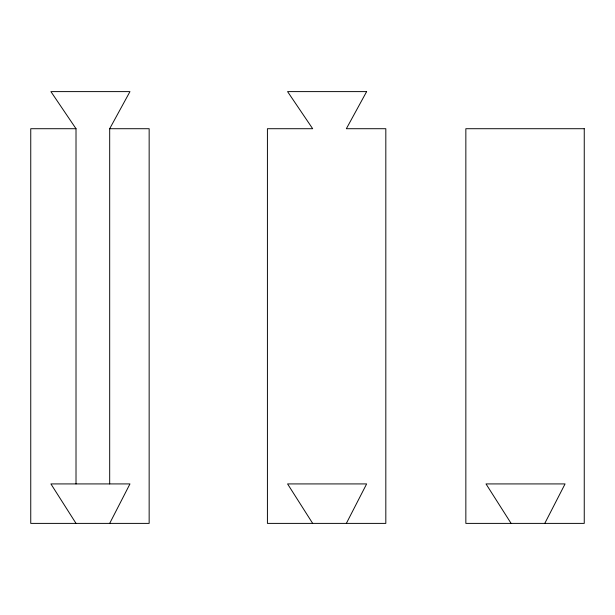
<?xml version="1.0" encoding="UTF-8"?>
<svg xmlns="http://www.w3.org/2000/svg" width="615" height="615" viewBox="0 0 615 615"><rect width="100%" height="100%" fill="white"/><g stroke="black" fill="none" stroke-linecap="round" stroke-linejoin="round"><path stroke-width="0.92" d="M109.685 523.388L129.965 483.92L50.907 483.92L76.014 523.388M346.353 523.388L366.632 483.92L287.574 483.92L312.674 523.388M544.782 523.388L565.062 483.92L486.004 483.92L511.103 523.388M109.685 483.92L109.685 128.712L129.965 91.612L50.907 91.612L76.014 128.712L76.014 483.92M76.014 128.712L30.75 128.712L30.75 523.388L149.153 523.388L149.153 128.712L109.685 128.712M366.632 91.612L346.353 128.712L385.82 128.712L385.82 523.388L267.417 523.388L267.417 128.712L312.674 128.712L287.574 91.612L366.632 91.612M584.25 128.712L465.847 128.712L465.847 523.388L584.25 523.388L584.25 128.712"/></g></svg>
